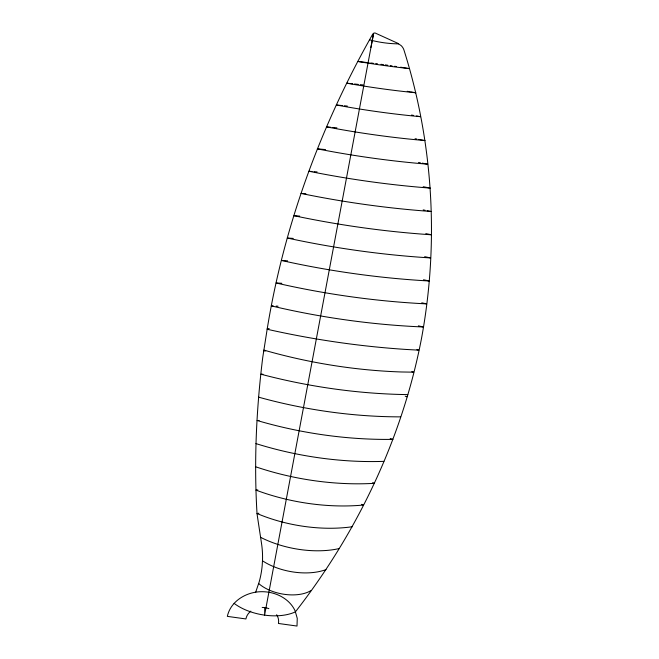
<?xml version="1.0" encoding="UTF-8"?>
<svg xmlns="http://www.w3.org/2000/svg" width="659" height="659" viewBox="0 0 659 659"><rect width="100%" height="100%" fill="white"/><g stroke="black" fill="none" stroke-linecap="round" stroke-linejoin="round"><path stroke-width="0.99" d="M264.753 607.614L264.597 615.127L373.604 33.329L370.893 47.473M255.618 592.392L259.201 581.864A130.696 109.361 1.2 0 0 262.183 565.62L262.521 560.142A130.696 109.361 1.2 0 0 261.557 543.708L257.043 513.971C253.847 461.77 256.335 409.346 262.735 357.475L267.266 328.577C284.103 225.123 320.941 125.301 372.656 34.26A2.694 2.257 1.2 0 1 374.996 32.95L397.632 43.214L401.174 45.636A13.155 11.005 1.2 0 1 404.066 50.389C433.325 143.258 439.207 243.08 421.439 338.8C402.237 438.342 357.59 532.052 295.397 611.873A41.945 22.744 10.7 0 1 234.102 603.364M310.71 590.744A32.892 17.834 10.7 0 1 258.69 583.52M325.991 569.607A47.209 25.602 10.7 0 1 262.48 560.784M257.85 489.934A139.889 75.851 10.7 0 0 255.956 490.107A139.889 75.851 10.7 0 0 363.438 505.033A139.889 75.851 10.7 0 0 361.56 504.341M383.835 461.358A216.094 117.17 10.7 0 1 255.914 443.589M400.614 416.867A296.904 160.994 10.7 0 1 258.542 397.138M263.781 350.819A374.823 185.764 10.7 0 1 265.676 350.893M411.776 371.701A374.823 185.764 10.7 0 1 413.671 372.17L401.249 371.973A377.31 246.425 12.5 0 1 263.88 350.094M273.238 305.965A445.978 241.82 10.7 0 0 271.31 305.883A445.978 241.82 10.7 0 0 423.177 326.971A445.978 241.82 10.7 0 0 418.358 325.851M276.137 306.097A445.978 241.82 10.7 0 1 278.073 306.196M287.571 260.832A503.278 272.892 10.7 0 0 281.451 260.47A503.278 272.892 10.7 0 0 429.166 280.989A503.278 272.892 10.7 0 0 423.531 279.754M299.697 216.103A540.528 293.09 10.7 0 0 293.988 215.699A540.528 293.09 10.7 0 0 431.53 234.802A540.528 293.09 10.7 0 0 425.838 233.616M312.036 171.513A552.102 299.367 10.7 0 0 309.013 171.274A552.102 299.367 10.7 0 0 430.228 188.112A552.102 299.367 10.7 0 0 423.193 186.719M314.055 171.669A552.102 299.367 10.7 0 1 317.078 171.925M330.777 127.278A533.016 289.021 10.7 0 0 326.691 126.915A533.016 289.021 10.7 0 0 425.039 140.573A533.016 289.021 10.7 0 0 418.687 139.378M332.828 127.467A533.016 289.021 10.7 0 1 336.922 127.854M415.055 138.72A533.016 289.021 10.7 0 1 416.875 139.049M352.581 83.784A489.719 265.544 10.7 0 0 346.832 83.199A489.719 265.544 10.7 0 0 415.837 92.779A489.719 265.544 10.7 0 0 411.059 91.939M354.493 83.99A489.719 265.544 10.7 0 1 358.331 84.41M360.251 84.632A489.719 265.544 10.7 0 1 363.125 84.962M407.229 91.288A489.719 265.544 10.7 0 1 410.104 91.774M255.807 466.827A177.675 96.338 10.7 0 0 374.526 483.319A177.675 96.338 10.7 0 0 372.632 482.685M259.135 420.475A256.384 139.024 10.7 0 0 257.125 420.5A256.384 139.024 10.7 0 0 392.937 439.364A256.384 139.024 10.7 0 0 390.186 438.564M325.513 149.577A544.68 295.347 10.7 0 0 317.35 148.868A544.68 295.347 10.7 0 0 427.699 164.198A544.68 295.347 10.7 0 0 422.205 163.135M418.539 162.444A544.68 295.347 10.7 0 1 420.368 162.789M342.309 105.564A508.394 275.668 10.7 0 0 336.304 104.987A508.394 275.668 10.7 0 0 420.483 116.684A508.394 275.668 10.7 0 0 416.488 115.951M344.311 105.761A508.394 275.668 10.7 0 1 347.318 106.074M411.488 115.053A508.394 275.668 10.7 0 1 413.49 115.407M365.564 62.341A476.828 258.55 10.7 0 0 357.878 61.468A476.828 258.55 10.7 0 0 409.124 68.585A476.828 258.55 10.7 0 0 400.59 67.185M366.42 62.44A476.828 258.55 10.7 0 1 368.982 62.753M370.688 62.959A476.828 258.55 10.7 0 1 373.258 63.28M375.819 63.61A476.828 258.55 10.7 0 1 377.525 63.832M380.943 64.294A476.828 258.55 10.7 0 1 383.505 64.648M385.218 64.887A476.828 258.55 10.7 0 1 387.78 65.249M390.342 65.62A476.828 258.55 10.7 0 1 392.056 65.875M394.617 66.262A476.828 258.55 10.7 0 1 396.323 66.518M338.825 548.659A71.361 37.95 11.2 0 1 260.42 537.233M258.88 513.262A106.404 57.695 10.7 0 0 257.026 513.518A106.404 57.695 10.7 0 0 352.293 526.747M250.84 611.14A16.467 13.781 1.2 0 0 245.906 618.949L227.339 616.371C230.419 602.038 244.522 593.009 258.493 591.831A35.273 29.515 1.2 0 1 295.1 610.844L297.25 618.348L297.011 626.05L278.436 623.472A16.467 13.781 1.2 0 0 276.648 614.723M262.175 607.433A16.467 13.781 1.2 0 1 268.872 608.661M398.588 43.873A98.479 82.523 1.2 0 1 369.625 39.845M262.974 374.238A333.94 208.359 12.7 0 0 260.964 374.213A336.84 182.642 10.7 0 0 407.773 394.609M405.244 396.24A333.94 208.359 12.7 0 1 407.073 396.784M267.266 328.577A411.595 232.701 11.2 0 1 269.193 328.643M416.883 349.674A411.595 232.701 11.2 0 1 418.794 350.16L406.29 349.459A411.85 186.192 10.1 0 1 267.15 329.253M281.83 283.288A476.572 258.419 10.7 0 0 276.08 282.983A476.572 258.419 10.7 0 0 426.562 303.881A476.572 258.419 10.7 0 0 421.785 302.802M293.247 238.41A524.037 284.153 10.7 0 0 287.299 238.031A524.037 284.153 10.7 0 0 430.599 257.933A524.037 284.153 10.7 0 0 424.668 256.664M305.9 193.779A548.807 297.58 10.7 0 0 300.99 193.417A548.807 297.58 10.7 0 0 431.027 211.473A548.807 297.58 10.7 0 0 427.106 210.674M423.185 209.892A548.807 297.58 10.7 0 1 425.146 210.279"/></g></svg>
